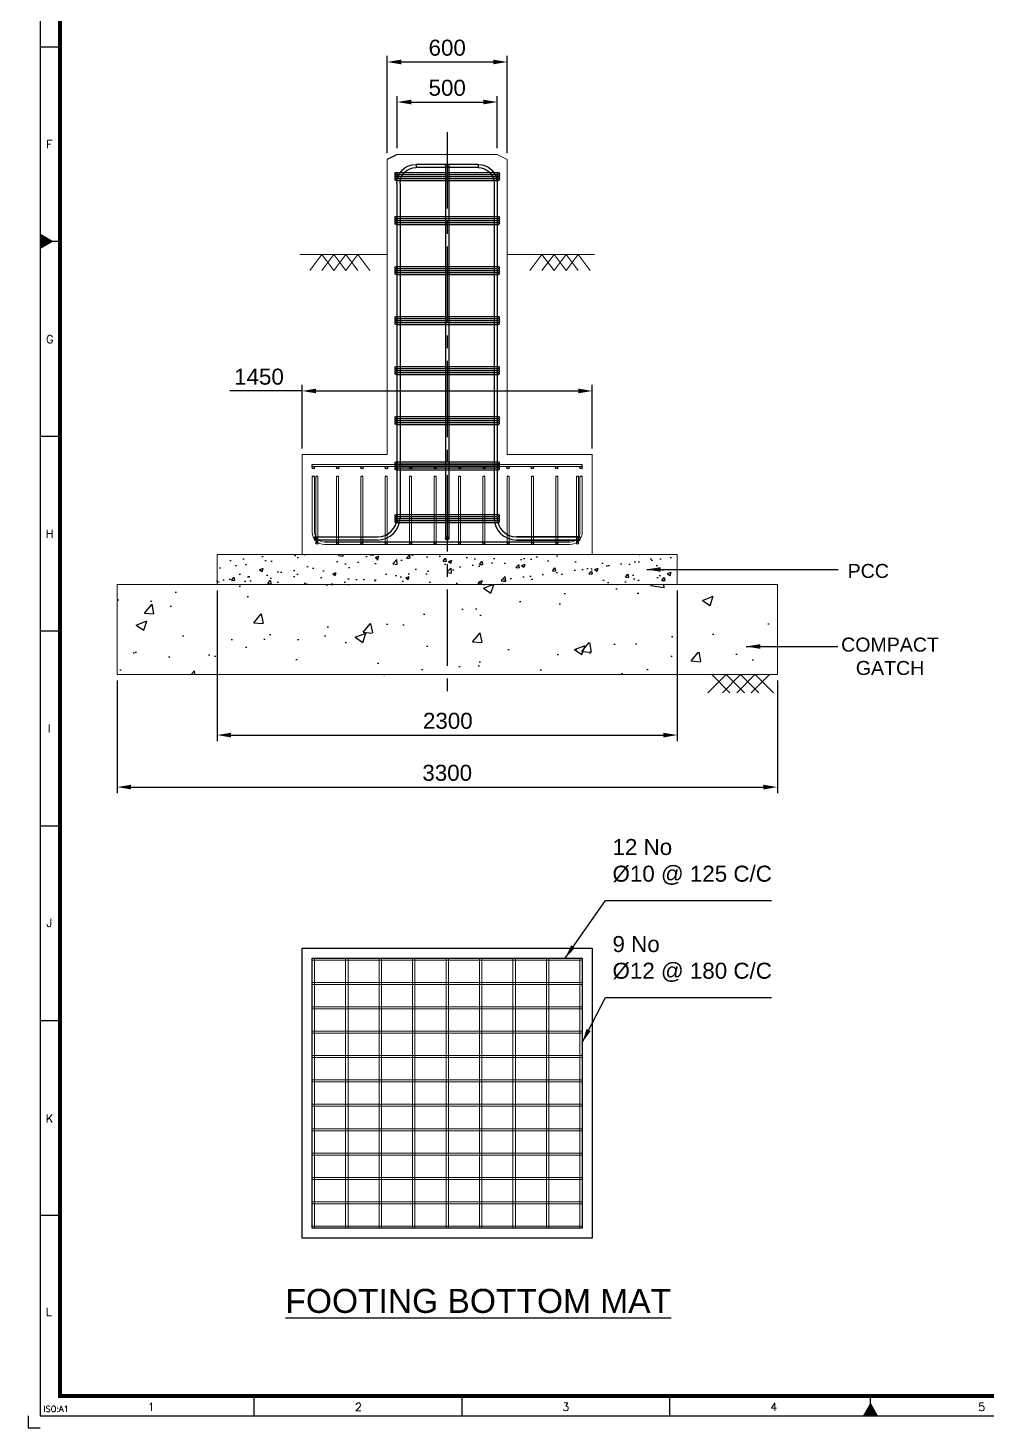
# Model space of a CAD drawing. Header units: millimetres. Extents: x -1055 to 11244, y -20673 to 2560.
# Drawn here: x 5511.6 to 5751.5, y 1148.8 to 1498.7 of the extents above; entities that cross this region are included whole.
import ezdxf
from ezdxf.enums import TextEntityAlignment as Align

# ---------------------------------------------------------------- set-up
doc = ezdxf.new("R2010")
doc.units = ezdxf.units.MM
doc.linetypes.add('CENTER2', pattern=[28.575, 19.05, -3.175, 3.175, -3.175])
doc.layers.add('BORDER', color=6, linetype='Continuous')
doc.styles.add('ROMANS', font='romans.shx', dxfattribs={"width": 0.8})
doc.styles.get("Standard").update_dxf_attribs({"font": 'arial.ttf'})
doc.dimstyles.new('ISO-25', dxfattribs={"dimtxt": 4, "dimasz": 3.5, "dimexe": 1.5, "dimexo": 1.5, "dimgap": 1.5, "dimtad": 1, "dimtxsty": 'Standard', "dimcen": 0, "dimadec": 0, "dimazin": 0, "dimtfac": 1, "dimtmove": 0, "dimatfit": 3, "dimfxl": 1, "dimarcsym": 0})

# ---------------------------------------------------------------- blocks, each defined once
blk = doc.blocks.new('*D27859')
at = {"color": 0, "lineweight": -2}
for p, q in [((5580.08, 1407.99), (5562.03, 1407.99)), ((5580.08, 1393.63), (5580.08, 1409.49)), ((5583.58, 1407.99), (5649.08, 1407.99)), ((5652.58, 1393.63), (5652.58, 1409.49))]:
    blk.add_line(p, q, dxfattribs=at)
at = {"color": 0}
for points in [[(5583.58, 1408.58), (5583.58, 1407.41), (5580.08, 1407.99)], [(5649.08, 1407.41), (5649.08, 1408.58), (5652.58, 1407.99)]]:
    blk.add_solid(points, dxfattribs=at)
at = {"layer": 'Defpoints', "color": 0}
for p in [(5652.58, 1407.99), (5580.08, 1392.13), (5652.58, 1392.13)]:
    blk.add_point(p, dxfattribs=at)
at = {"color": 0, "insert": (5569.3, 1411.54), "char_height": 4, "attachment_point": 5}
blk.add_mtext('1450', dxfattribs=at)
blk = doc.blocks.new('A1B')
at = {"layer": 'BORDER', "color": 1}
for p, q in [((3, 345.17), (8, 345.17)), ((3, 247.84), (8, 247.84)), ((3, 199.17), (8, 199.17)), ((3, 150.51), (8, 150.51)), ((3, 101.84), (8, 101.84)), ((3, 53.17), (8, 53.17)), ((56.44, 8), (56.44, 3)), ((108.38, 8), (108.38, 3)), ((160.31, 8), (160.31, 3))]:
    blk.add_line(p, q, dxfattribs=at)
at = {"layer": 'BORDER'}
for p, q in [((6, 296.5), (3, 298.23)), ((8, 296.5), (3, 296.5)), ((6, 296.5), (3, 294.77)), ((210.5, 5), (210.5, 8)), ((210.5, 5), (210.5, 8)), ((210.5, 3), (210.5, 8)), ((210.5, 6), (208.77, 3)), ((210.5, 6), (212.23, 3))]:
    blk.add_line(p, q, dxfattribs=at)
blk.add_lwpolyline([(837, 3), (837, 590), (3, 590), (3, 3)], close=True, dxfattribs=at)
at = {"layer": 'BORDER', "const_width": 1}
blk.add_lwpolyline([(8, 8), (832, 8), (832, 585), (8, 585)], close=True, dxfattribs=at)
at = {"layer": 'BORDER', "color": 1}
blk.add_lwpolyline([(0, 3), (0, 0), (3, 0)], dxfattribs=at)
at = {"layer": 'BORDER'}
for points in [[(3, 298.23), (3, 294.77), (6, 296.5)], [(212.23, 3), (208.77, 3), (210.5, 6)]]:
    blk.add_solid(points, dxfattribs=at)
at = {"layer": 'BORDER', "color": 1, "style": 'ROMANS'}
for s, height, p in [('F', 2, (5.34, 319.81)), ('G', 2, (5.44, 271.07)), ('H', 2, (5.43, 222.46)), ('I', 2, (5.31, 173.82)), ('J', 2, (5.33, 125.23)), ('K', 2, (5.38, 76.36)), ('L', 2, (5.2, 28.07)), ('ISO:A1', 1.5, (7.03, 4)), ('1', 2, (30.81, 4.25)), ('2', 2, (82.56, 4.25)), ('3', 2, (134.41, 4.25)), ('4', 2, (186.37, 4.25)), ('5', 2, (238.32, 4.25))]:
    blk.add_text(s, height=height, dxfattribs=at).set_placement(p, align=Align.CENTER)
blk = doc.blocks.new('*D27873')
at = {"color": 0, "lineweight": -2}
for p, q in [((5601.33, 1467.38), (5601.33, 1491.71)), ((5631.33, 1467.38), (5631.33, 1491.71)), ((5604.83, 1490.21), (5627.83, 1490.21))]:
    blk.add_line(p, q, dxfattribs=at)
at = {"color": 0}
for points in [[(5604.83, 1490.79), (5604.83, 1489.63), (5601.33, 1490.21)], [(5627.83, 1489.63), (5627.83, 1490.79), (5631.33, 1490.21)]]:
    blk.add_solid(points, dxfattribs=at)
at = {"layer": 'Defpoints', "color": 0}
for p in [(5631.33, 1490.21), (5601.33, 1465.88), (5631.33, 1465.88)]:
    blk.add_point(p, dxfattribs=at)
at = {"color": 0, "insert": (5616.33, 1493.75), "char_height": 4, "attachment_point": 5}
blk.add_mtext('600', dxfattribs=at)
blk = doc.blocks.new('*D27874')
at = {"color": 0, "lineweight": -2}
for p, q in [((5603.83, 1468.63), (5603.83, 1481.69)), ((5607.33, 1480.19), (5625.33, 1480.19)), ((5628.83, 1468.63), (5628.83, 1481.69))]:
    blk.add_line(p, q, dxfattribs=at)
at = {"color": 0}
for points in [[(5607.33, 1480.78), (5607.33, 1479.61), (5603.83, 1480.19)], [(5625.33, 1479.61), (5625.33, 1480.78), (5628.83, 1480.19)]]:
    blk.add_solid(points, dxfattribs=at)
at = {"layer": 'Defpoints', "color": 0}
for p in [(5628.83, 1480.19), (5603.83, 1467.13), (5628.83, 1467.13)]:
    blk.add_point(p, dxfattribs=at)
at = {"color": 0, "insert": (5616.33, 1483.74), "char_height": 4, "attachment_point": 5}
blk.add_mtext('500', dxfattribs=at)
blk = doc.blocks.new('*D27875')
at = {"color": 0, "lineweight": -2}
for p, q in [((5558.83, 1358.13), (5558.83, 1320.5)), ((5673.83, 1358.13), (5673.83, 1320.5)), ((5562.33, 1322), (5670.33, 1322))]:
    blk.add_line(p, q, dxfattribs=at)
at = {"color": 0}
for points in [[(5562.33, 1322.58), (5562.33, 1321.41), (5558.83, 1322)], [(5670.33, 1321.41), (5670.33, 1322.58), (5673.83, 1322)]]:
    blk.add_solid(points, dxfattribs=at)
at = {"layer": 'Defpoints', "color": 0}
for p in [(5558.83, 1359.63), (5673.83, 1359.63), (5673.83, 1322)]:
    blk.add_point(p, dxfattribs=at)
at = {"color": 0, "insert": (5616.48, 1325.54), "char_height": 4, "attachment_point": 5}
blk.add_mtext('2300', dxfattribs=at)
blk = doc.blocks.new('*D27876')
at = {"color": 0, "lineweight": -2}
for p, q in [((5533.83, 1335.63), (5533.83, 1307.5)), ((5698.83, 1335.63), (5698.83, 1307.5)), ((5537.33, 1309), (5695.33, 1309))]:
    blk.add_line(p, q, dxfattribs=at)
at = {"color": 0}
for points in [[(5537.33, 1309.59), (5537.33, 1308.42), (5533.83, 1309)], [(5695.33, 1308.42), (5695.33, 1309.59), (5698.83, 1309)]]:
    blk.add_solid(points, dxfattribs=at)
at = {"layer": 'Defpoints', "color": 0}
for p in [(5533.83, 1337.13), (5698.83, 1337.13), (5698.83, 1309)]:
    blk.add_point(p, dxfattribs=at)
at = {"color": 0, "insert": (5616.33, 1312.55), "char_height": 4, "attachment_point": 5}
blk.add_mtext('3300', dxfattribs=at)

msp = doc.modelspace()

# ---------------------------------------------------------------- hatches: boundary and pattern name
h = msp.add_hatch()
h.set_pattern_fill('AR-CONC', color=256, scale=0.05)
h.set_pattern_definition([(50, (23660.393, -21491.894), (9.1092334, -0.7969543), [0.9525, -10.4775]), (355, (23660.393, -21491.894), (-1.762171, 9.5528423), [0.762, -8.3820292]), (100.451445, (23661.152, -21491.96), (7.3470624, 8.7558876), [0.8095004, -8.9045122]), (46.1842, (23660.393, -21489.354), (13.553952, -2.1021164), [1.42875, -15.716253]), (96.63556, (23661.523, -21489.529), (11.870207, 12.371306), [1.214251, -13.3567804]), (351.18415, (23660.393, -21489.354), (11.870207, 12.371306), [1.1429984, -12.5729866]), (21, (23661.663, -21489.989), (7.5807196, -5.11326), [0.9525, -10.4775]), (326, (23661.663, -21489.989), (3.0901014, 9.2093983), [0.762, -8.382]), (71.451445, (23662.295, -21490.415), (10.670821, 4.0961384), [0.8095004, -8.904497]), (37.5, (23660.3932, -21491.8937), (0.15443016, 4.22775194), [0, -8.2804, 0, -8.509, 0, -8.41375]), (7.5, (23660.393, -21491.8937), (3.3409831, 5.00902874), [0, -4.8514, 0, -8.0899, 0, -3.20675]), (327.5, (23657.561, -21491.8937), (6.77952976, -0.2864372), [0, -3.175, 0, -9.906, 0, -13.1445]), (317.5, (23656.291, -21491.8937), (7.4064591, 1.2713246), [0, -4.1275, 0, -6.5786, 0, -9.3345])])
h.paths.add_polyline_path([(5673.831399, 1359.6261), (5673.831399, 1367.1261), (5616.331399, 1367.1261), (5616.331399, 1359.6261)])
h.paths.add_polyline_path([(5616.331399, 1359.6261), (5616.331399, 1367.1261), (5558.831399, 1367.1261), (5558.831399, 1359.6261)])
at = {"transparency": 33554687}
h = msp.add_hatch(dxfattribs=at)
h.set_pattern_fill('AR-CONC', color=256, scale=0.15)
h.set_pattern_definition([(50, (23660.393, -21520.806), (27.3277, -2.390863), [2.8575, -31.4325]), (355, (23660.393, -21520.806), (-5.286513, 28.658527), [2.286, -25.146088]), (100.45144, (23662.67, -21521.005), (22.041187, 26.267663), [2.428501, -26.713537]), (46.1842, (23660.393, -21513.186), (40.661856, -6.30635), [4.28625, -47.14876]), (96.63556, (23663.78, -21513.71), (35.61062, 37.11392), [3.642753, -40.07034]), (351.18415, (23660.393, -21513.186), (35.61062, 37.11392), [3.428995, -37.71896]), (21, (23664.203, -21515.091), (22.742159, -15.33978), [2.8575, -31.4325]), (326, (23664.203, -21515.09), (9.270304, 27.628195), [2.286, -25.146]), (71.45144, (23666.098, -21516.37), (32.012463, 12.288415), [2.428501, -26.71349]), (37.5, (23660.393, -21520.806), (0.4632905, 12.6832558), [0, -24.8412, 0, -25.527, 0, -25.24125]), (7.5, (23660.393, -21520.806), (10.0229494, 15.027086), [0, -14.5542, 0, -24.2697, 0, -9.62025]), (327.5, (23651.897, -21520.806), (20.3385893, -0.8593116), [0, -9.525, 0, -29.718, 0, -39.4335]), (317.5, (23648.087, -21520.806), (22.219377, 3.813974), [0, -12.3825, 0, -19.7358, 0, -28.0035])])
h.paths.add_polyline_path([(5698.831399, 1344.141194), (5698.831399, 1359.6261), (5616.331399, 1359.6261), (5616.331399, 1337.1261), (5698.831399, 1337.1261)])
h.paths.add_polyline_path([(5616.331399, 1337.1261), (5616.331399, 1359.6261), (5533.831399, 1359.6261), (5533.831399, 1337.1261)])

# ---------------------------------------------------------------- linework, layer by layer
at = {"color": 3, "linetype": 'CENTER2'}
msp.add_line((5616.331399, 1472.6761), (5616.331399, 1332.629023), dxfattribs=at)
for p, q in [((5603.831399, 1467.1261), (5601.331399, 1465.8761)), ((5603.538247, 1462.6261), (5629.124552, 1462.6261)), ((5624.031399, 1464.6261), (5608.545094, 1464.6261)), ((5608.545094, 1464.6261), (5608.545094, 1463.8261)), ((5624.031399, 1463.8261), (5608.545094, 1463.8261)), ((5615.931399, 1464.2261), (5615.931399, 1371.1261)), ((5616.731399, 1464.2261), (5616.731399, 1371.1261)), ((5624.031399, 1464.6261), (5624.031399, 1463.8261)), ((5603.538247, 1462.1261), (5629.124552, 1462.1261)), ((5603.538247, 1462.1261), (5629.124552, 1462.1261)), ((5603.538247, 1461.6261), (5629.124552, 1461.6261)), ((5603.538247, 1461.1261), (5629.124552, 1461.1261)), ((5603.538247, 1460.6261), (5629.124552, 1460.6261)), ((5603.745094, 1459.8261), (5603.745094, 1376.3261)), ((5604.545094, 1459.8261), (5604.545094, 1376.3261)), ((5628.031399, 1459.8261), (5628.031399, 1376.3261)), ((5628.831399, 1459.8261), (5628.831399, 1376.3261)), ((5603.538247, 1451.6261), (5629.124552, 1451.6261)), ((5603.538247, 1451.1261), (5629.124552, 1451.1261)), ((5603.538247, 1451.1261), (5629.124552, 1451.1261)), ((5603.538247, 1450.6261), (5629.124552, 1450.6261)), ((5603.538247, 1450.1261), (5629.124552, 1450.1261)), ((5603.538247, 1449.6261), (5629.124552, 1449.6261)), ((5603.538247, 1439.1261), (5629.124552, 1439.1261)), ((5603.538247, 1438.6261), (5629.124552, 1438.6261)), ((5603.538247, 1438.6261), (5629.124552, 1438.6261)), ((5603.538247, 1438.1261), (5629.124552, 1438.1261)), ((5603.538247, 1437.6261), (5629.124552, 1437.6261)), ((5603.538247, 1437.1261), (5629.124552, 1437.1261)), ((5603.538247, 1426.6261), (5629.124552, 1426.6261)), ((5603.538247, 1426.1261), (5629.124552, 1426.1261)), ((5603.538247, 1426.1261), (5629.124552, 1426.1261)), ((5603.538247, 1425.6261), (5629.124552, 1425.6261)), ((5603.538247, 1425.1261), (5629.124552, 1425.1261)), ((5603.538247, 1424.6261), (5629.124552, 1424.6261)), ((5603.538247, 1414.1261), (5629.124552, 1414.1261)), ((5603.538247, 1413.6261), (5629.124552, 1413.6261)), ((5603.538247, 1413.6261), (5629.124552, 1413.6261)), ((5603.538247, 1413.1261), (5629.124552, 1413.1261)), ((5603.538247, 1412.6261), (5629.124552, 1412.6261)), ((5603.538247, 1412.1261), (5629.124552, 1412.1261)), ((5603.538247, 1401.6261), (5629.124552, 1401.6261)), ((5603.538247, 1401.1261), (5629.124552, 1401.1261)), ((5603.538247, 1401.1261), (5629.124552, 1401.1261)), ((5603.538247, 1400.6261), (5629.124552, 1400.6261)), ((5603.538247, 1400.1261), (5629.124552, 1400.1261)), ((5603.538247, 1399.6261), (5629.124552, 1399.6261)), ((5582.581399, 1389.1261), (5582.581399, 1389.6261)), ((5603.538247, 1390.2761), (5629.124552, 1390.2761)), ((5603.538247, 1389.7761), (5629.124552, 1389.7761)), ((5603.538247, 1389.7761), (5629.124552, 1389.7761)), ((5603.538247, 1389.2761), (5629.124552, 1389.2761)), ((5650.081399, 1389.1261), (5650.081399, 1389.6261)), ((5583.181399, 1386.6261), (5582.581399, 1386.6261)), ((5584.032931, 1386.6261), (5583.532931, 1386.6261)), ((5589.172308, 1386.6261), (5588.672308, 1386.6261)), ((5595.263217, 1386.6261), (5594.763217, 1386.6261)), ((5601.354126, 1386.6261), (5600.854126, 1386.6261)), ((5603.538247, 1388.7761), (5629.124552, 1388.7761)), ((5603.538247, 1388.2761), (5629.124552, 1388.2761)), ((5607.445035, 1386.6261), (5606.945035, 1386.6261)), ((5613.535944, 1386.6261), (5613.035944, 1386.6261)), ((5619.626853, 1386.6261), (5619.126853, 1386.6261)), ((5625.717762, 1386.6261), (5625.217762, 1386.6261)), ((5631.808671, 1386.6261), (5631.308671, 1386.6261)), ((5637.89958, 1386.6261), (5637.39958, 1386.6261)), ((5643.990489, 1386.6261), (5643.490489, 1386.6261)), ((5649.145963, 1386.6261), (5648.645963, 1386.6261)), ((5650.081399, 1386.6261), (5649.481399, 1386.6261)), ((5603.538247, 1377.1261), (5629.124552, 1377.1261)), ((5603.538247, 1376.6261), (5629.124552, 1376.6261)), ((5603.538247, 1376.6261), (5629.124552, 1376.6261)), ((5603.538247, 1376.1261), (5629.124552, 1376.1261)), ((5603.538247, 1375.6261), (5629.124552, 1375.6261)), ((5603.538247, 1375.1261), (5629.124552, 1375.1261)), ((5583.181399, 1371.5261), (5598.945094, 1371.5261)), ((5583.181399, 1371.5261), (5583.181399, 1370.7261)), ((5633.631399, 1371.5261), (5649.481399, 1371.5261)), ((5649.481399, 1371.5261), (5633.631399, 1371.5261)), ((5649.481399, 1371.5261), (5649.481399, 1370.7261)), ((5598.945094, 1370.7261), (5583.181399, 1370.7261)), ((5646.981399, 1370.2261), (5585.681399, 1370.2261)), ((5633.631399, 1370.7261), (5649.481399, 1370.7261)), ((5649.481399, 1370.7261), (5633.631399, 1370.7261)), ((5686.003574, 1337.1261), (5681.460076, 1332.582601)), ((5682.431426, 1337.1261), (5686.974924, 1332.582601)), ((5689.650926, 1337.1261), (5685.107428, 1332.582601)), ((5686.078777, 1337.1261), (5690.622276, 1332.582601)), ((5693.223074, 1337.1261), (5688.679576, 1332.582601)), ((5689.650926, 1337.1261), (5694.194424, 1332.582601)), ((5696.870426, 1337.1261), (5692.326927, 1332.582601)), ((5693.298277, 1337.1261), (5697.841775, 1332.582601))]:
    msp.add_line(p, q)
at = {"color": 50, "lineweight": 0}
for p, q in [((5628.831399, 1467.1261), (5603.831399, 1467.1261)), ((5631.331399, 1465.8761), (5628.831399, 1467.1261)), ((5601.331399, 1465.8761), (5601.331399, 1392.1261)), ((5631.331399, 1465.8761), (5631.331399, 1392.1261)), ((5580.081399, 1367.1261), (5580.081399, 1392.1261)), ((5580.081399, 1392.1261), (5601.331399, 1392.1261)), ((5631.331399, 1392.1261), (5652.581399, 1392.1261)), ((5652.581399, 1367.1261), (5652.581399, 1392.1261)), ((5558.831399, 1359.6261), (5558.831399, 1367.1261)), ((5558.831399, 1367.1261), (5673.831399, 1367.1261)), ((5673.831399, 1367.1261), (5673.831399, 1359.6261)), ((5533.831399, 1337.1261), (5533.831399, 1359.6261)), ((5533.831399, 1359.6261), (5698.831399, 1359.6261)), ((5698.831399, 1359.6261), (5698.831399, 1337.1261)), ((5698.831399, 1337.1261), (5533.831399, 1337.1261))]:
    msp.add_line(p, q, dxfattribs=at)
at = {"color": 252, "lineweight": 0}
for p, q in [((5601.331399, 1442.1261), (5579.52458, 1442.1261)), ((5581.977819, 1438.1261), (5584.977819, 1442.1261)), ((5584.977819, 1442.1261), (5587.977819, 1438.1261)), ((5584.977819, 1438.1261), (5587.977819, 1442.1261)), ((5587.977819, 1438.1261), (5590.977819, 1442.1261)), ((5587.977819, 1442.1261), (5590.977819, 1438.1261)), ((5590.977819, 1442.1261), (5593.977819, 1438.1261)), ((5590.977819, 1438.1261), (5593.977819, 1442.1261)), ((5593.977819, 1442.1261), (5596.977819, 1438.1261)), ((5631.331399, 1442.1261), (5653.138218, 1442.1261)), ((5640.016778, 1442.1261), (5637.016778, 1438.1261)), ((5643.016778, 1442.1261), (5640.016778, 1438.1261)), ((5643.016778, 1438.1261), (5640.016778, 1442.1261)), ((5646.016778, 1438.1261), (5643.016778, 1442.1261)), ((5646.016778, 1442.1261), (5643.016778, 1438.1261)), ((5649.016778, 1442.1261), (5646.016778, 1438.1261)), ((5649.016778, 1438.1261), (5646.016778, 1442.1261)), ((5652.016778, 1438.1261), (5649.016778, 1442.1261))]:
    msp.add_line(p, q, dxfattribs=at)
at = {"color": 113, "lineweight": 0}
for p, q in [((5650.081399, 1389.6261), (5582.581399, 1389.6261)), ((5650.081399, 1389.1261), (5582.581399, 1389.1261)), ((5582.581399, 1372.7261), (5582.581399, 1386.6261)), ((5583.181399, 1386.6261), (5583.181399, 1372.6261)), ((5583.532931, 1369.9761), (5583.532931, 1386.6261)), ((5584.032931, 1369.9761), (5584.032931, 1386.6261)), ((5588.672308, 1369.9761), (5588.672308, 1386.6261)), ((5589.172308, 1369.9761), (5589.172308, 1386.6261)), ((5594.763217, 1369.9761), (5594.763217, 1386.6261)), ((5595.263217, 1369.9761), (5595.263217, 1386.6261)), ((5600.854126, 1369.9761), (5600.854126, 1386.6261)), ((5601.354126, 1369.9761), (5601.354126, 1386.6261)), ((5606.945035, 1369.9761), (5606.945035, 1386.6261)), ((5607.445035, 1369.9761), (5607.445035, 1386.6261)), ((5613.035944, 1369.9761), (5613.035944, 1386.6261)), ((5613.535944, 1369.9761), (5613.535944, 1386.6261)), ((5619.126853, 1369.9761), (5619.126853, 1386.6261)), ((5619.626853, 1369.9761), (5619.626853, 1386.6261)), ((5625.217762, 1369.9761), (5625.217762, 1386.6261)), ((5625.717762, 1369.9761), (5625.717762, 1386.6261)), ((5631.308671, 1369.9761), (5631.308671, 1386.6261)), ((5631.808671, 1369.9761), (5631.808671, 1386.6261)), ((5637.39958, 1369.9761), (5637.39958, 1386.6261)), ((5637.89958, 1369.9761), (5637.89958, 1386.6261)), ((5643.490489, 1369.9761), (5643.490489, 1386.6261)), ((5643.990489, 1369.9761), (5643.990489, 1386.6261)), ((5648.645963, 1369.9761), (5648.645963, 1386.6261)), ((5649.145963, 1369.9761), (5649.145963, 1386.6261)), ((5649.481399, 1386.6261), (5649.481399, 1372.6261)), ((5650.081399, 1372.6261), (5650.081399, 1386.6261)), ((5646.981399, 1369.6261), (5585.681399, 1369.6261)), ((5582.581399, 1198.772385), (5582.581399, 1266.272385)), ((5582.581399, 1266.272385), (5650.081399, 1266.272385)), ((5582.581399, 1265.772385), (5650.081399, 1265.772385)), ((5583.181399, 1198.772385), (5583.181399, 1266.272385)), ((5590.943899, 1198.772385), (5590.943899, 1266.272385)), ((5591.543899, 1198.772385), (5591.543899, 1266.272385)), ((5599.306399, 1198.772385), (5599.306399, 1266.272385)), ((5599.906399, 1198.772385), (5599.906399, 1266.272385)), ((5607.668899, 1198.772385), (5607.668899, 1266.272385)), ((5608.268899, 1198.772385), (5608.268899, 1266.272385)), ((5616.031399, 1198.772385), (5616.031399, 1266.272385)), ((5616.631399, 1198.772385), (5616.631399, 1266.272385)), ((5624.393899, 1198.772385), (5624.393899, 1266.272385)), ((5624.993899, 1198.772385), (5624.993899, 1266.272385)), ((5632.756399, 1198.772385), (5632.756399, 1266.272385)), ((5633.356399, 1198.772385), (5633.356399, 1266.272385)), ((5641.118899, 1198.772385), (5641.118899, 1266.272385)), ((5641.718899, 1198.772385), (5641.718899, 1266.272385)), ((5649.481399, 1198.772385), (5649.481399, 1266.272385)), ((5650.081399, 1198.772385), (5650.081399, 1266.272385)), ((5582.581399, 1260.181476), (5650.081399, 1260.181476)), ((5582.581399, 1259.681476), (5650.081399, 1259.681476)), ((5582.581399, 1254.090567), (5650.081399, 1254.090567)), ((5582.581399, 1253.590567), (5650.081399, 1253.590567)), ((5582.581399, 1247.999658), (5650.081399, 1247.999658)), ((5582.581399, 1247.499658), (5650.081399, 1247.499658)), ((5582.581399, 1241.908749), (5650.081399, 1241.908749)), ((5582.581399, 1241.408749), (5650.081399, 1241.408749)), ((5582.581399, 1235.81784), (5650.081399, 1235.81784)), ((5582.581399, 1235.31784), (5650.081399, 1235.31784)), ((5582.581399, 1229.726931), (5650.081399, 1229.726931)), ((5582.581399, 1229.226931), (5650.081399, 1229.226931)), ((5582.581399, 1223.636022), (5650.081399, 1223.636022)), ((5582.581399, 1223.136022), (5650.081399, 1223.136022)), ((5582.581399, 1217.545113), (5650.081399, 1217.545113)), ((5582.581399, 1217.045113), (5650.081399, 1217.045113)), ((5582.581399, 1211.454204), (5650.081399, 1211.454204)), ((5582.581399, 1210.954204), (5650.081399, 1210.954204)), ((5582.581399, 1205.363295), (5650.081399, 1205.363295)), ((5582.581399, 1204.863295), (5650.081399, 1204.863295)), ((5582.581399, 1199.272385), (5650.081399, 1199.272385)), ((5582.581399, 1198.772385), (5650.081399, 1198.772385))]:
    msp.add_line(p, q, dxfattribs=at)
for points in [[(5652.581399, 1196.272385), (5580.081399, 1196.272385), (5580.081399, 1268.772385), (5652.581399, 1268.772385)], [(5650.081399, 1198.772385), (5582.581399, 1198.772385), (5582.581399, 1266.272385), (5650.081399, 1266.272385)]]:
    msp.add_lwpolyline(points, close=True)
for centre, radius in [((5603.538247, 1462.3761), 0.25), ((5616.331399, 1464.2261), 0.4), ((5629.124552, 1462.3761), 0.25), ((5603.538247, 1461.8761), 0.25), ((5603.538247, 1461.3761), 0.25), ((5603.538247, 1460.8761), 0.25), ((5629.124552, 1461.8761), 0.25), ((5629.124552, 1461.3761), 0.25), ((5629.124552, 1460.8761), 0.25), ((5603.538247, 1451.3761), 0.25), ((5603.538247, 1450.8761), 0.25), ((5603.538247, 1450.3761), 0.25), ((5603.538247, 1449.8761), 0.25), ((5629.124552, 1451.3761), 0.25), ((5629.124552, 1450.8761), 0.25), ((5629.124552, 1450.3761), 0.25), ((5629.124552, 1449.8761), 0.25), ((5603.538247, 1438.8761), 0.25), ((5603.538247, 1438.3761), 0.25), ((5603.538247, 1437.8761), 0.25), ((5629.124552, 1438.8761), 0.25), ((5629.124552, 1438.3761), 0.25), ((5629.124552, 1437.8761), 0.25), ((5603.538247, 1437.3761), 0.25), ((5629.124552, 1437.3761), 0.25), ((5603.538247, 1426.3761), 0.25), ((5603.538247, 1425.8761), 0.25), ((5603.538247, 1425.3761), 0.25), ((5603.538247, 1424.8761), 0.25), ((5629.124552, 1426.3761), 0.25), ((5629.124552, 1425.8761), 0.25), ((5629.124552, 1425.3761), 0.25), ((5629.124552, 1424.8761), 0.25), ((5603.538247, 1413.8761), 0.25), ((5603.538247, 1413.3761), 0.25), ((5629.124552, 1413.8761), 0.25), ((5629.124552, 1413.3761), 0.25), ((5603.538247, 1412.8761), 0.25), ((5603.538247, 1412.3761), 0.25), ((5629.124552, 1412.8761), 0.25), ((5629.124552, 1412.3761), 0.25), ((5603.538247, 1401.3761), 0.25), ((5603.538247, 1400.8761), 0.25), ((5603.538247, 1400.3761), 0.25), ((5603.538247, 1399.8761), 0.25), ((5629.124552, 1401.3761), 0.25), ((5629.124552, 1400.8761), 0.25), ((5629.124552, 1400.3761), 0.25), ((5629.124552, 1399.8761), 0.25), ((5582.881399, 1388.8261), 0.3), ((5588.972308, 1388.8261), 0.3), ((5595.063217, 1388.8261), 0.3), ((5601.154126, 1388.8261), 0.3), ((5603.538247, 1390.0261), 0.25), ((5603.538247, 1389.5261), 0.25), ((5603.538247, 1389.0261), 0.25), ((5607.245036, 1388.8261), 0.3), ((5613.335945, 1388.8261), 0.3), ((5619.426854, 1388.8261), 0.3), ((5625.631399, 1388.8261), 0.3), ((5629.124552, 1390.0261), 0.25), ((5629.124552, 1389.5261), 0.25), ((5629.124552, 1389.0261), 0.25), ((5631.508672, 1388.8261), 0.3), ((5637.599581, 1388.8261), 0.3), ((5643.69049, 1388.8261), 0.3), ((5649.781399, 1388.8261), 0.3), ((5603.538247, 1388.5261), 0.25), ((5629.124552, 1388.5261), 0.25), ((5603.538247, 1376.8761), 0.25), ((5603.538247, 1376.3761), 0.25), ((5603.538247, 1375.8761), 0.25), ((5603.538247, 1375.3761), 0.25), ((5629.124552, 1376.8761), 0.25), ((5629.124552, 1376.3761), 0.25), ((5629.124552, 1375.8761), 0.25), ((5629.124552, 1375.3761), 0.25), ((5616.331399, 1371.1261), 0.4), ((5583.782931, 1369.9761), 0.25), ((5588.922308, 1369.9761), 0.25), ((5595.013217, 1369.9761), 0.25), ((5601.104126, 1369.9761), 0.25), ((5607.195035, 1369.9761), 0.25), ((5613.285944, 1369.9761), 0.25), ((5619.376853, 1369.9761), 0.25), ((5625.467762, 1369.9761), 0.25), ((5631.558671, 1369.9761), 0.25), ((5637.64958, 1369.9761), 0.25), ((5643.740489, 1369.9761), 0.25), ((5648.895963, 1369.9761), 0.25)]:
    msp.add_circle(centre, radius)
at = {"extrusion": (0, 0, -1)}
for centre, radius, start, end in [((-5608.545094, 1459.8261), 4.8, 0, 90), ((-5608.545094, 1459.8261), 4, 0, 90), ((-5624.031399, 1459.8261), 4.8, 90, 180), ((-5624.031399, 1459.8261), 4, 90, 180)]:
    msp.add_arc(centre, radius, start, end, dxfattribs=at)
for centre, radius, start, end in [((5598.945094, 1376.3261), 4.8, 270, 0), ((5598.945094, 1376.3261), 5.6, 270, 0), ((5633.631399, 1376.3261), 5.6, 180, 270), ((5633.631399, 1376.3261), 4.8, 180, 270)]:
    msp.add_arc(centre, radius, start, end)
at = {"color": 113, "lineweight": 0}
for centre, radius, start, end in [((5585.681399, 1372.7261), 3.1, 180, 270), ((5585.681399, 1372.7261), 2.5, 180, 270), ((5646.981399, 1372.7261), 2.5, 270, 0), ((5646.981399, 1372.7261), 3.1, 270, 0)]:
    msp.add_arc(centre, radius, start, end, dxfattribs=at)

# ---------------------------------------------------------------- block references
msp.add_blockref('A1B', (5511.575072, 1148.838959))

# ---------------------------------------------------------------- texts
at = {"color": 130, "char_height": 3.5, "attachment_point": 5}
for s, insert in [('PCC', (5721.553192, 1362.988201)), ('COMPACT\\PGATCH', (5726.988828, 1341.663727))]:
    msp.add_mtext(s, dxfattribs=dict(at, insert=insert))
at = {"color": 130, "char_height": 4, "width": 39.39154161, "attachment_point": 1}
for s, insert in [('12 No\\P%%C10 @ 125 C/C', (5657.632882, 1296.031429)), ('9 No\\P%%C12 @ 180 C/C', (5657.632882, 1271.780188))]:
    msp.add_mtext(s, dxfattribs=dict(at, insert=insert))
at = {"insert": (5575.898413, 1183.602334), "char_height": 6, "width": 192.24355306, "attachment_point": 1}
msp.add_mtext('{\\LFOOTING BOTTOM MAT}', dxfattribs=at)

# ---------------------------------------------------------------- dimensions: what is measured, and where the dimension line sits
for base, p1, p2, picture, middle in [((5631.331399, 1490.209611), (5601.331399, 1465.8761), (5631.331399, 1465.8761), '*D27873', (5616.331399, 1493.751903)), ((5628.831399, 1480.194171), (5603.831399, 1467.1261), (5628.831399, 1467.1261), '*D27874', (5616.331399, 1483.736463))]:
    dim = msp.add_linear_dim(base=base, p1=p1, p2=p2, dimstyle='ISO-25', override={"dimtxt": 4, "dimlfac": 20})
    dim.commit()
    dim.dimension.update_dxf_attribs({"geometry": picture, "text_midpoint": middle})
for base, p1, p2, picture, middle in [((5652.581399, 1407.994195), (5580.081399, 1392.1261), (5652.581399, 1392.1261), '*D27859', (5569.303773, 1407.994195)), ((5673.831399, 1321.995445), (5558.831399, 1359.6261), (5673.831399, 1359.6261), '*D27875', (5616.477322, 1321.995445)), ((5698.831399, 1309.002462), (5533.831399, 1337.1261), (5698.831399, 1337.1261), '*D27876', (5616.331399, 1309.002462))]:
    dim = msp.add_linear_dim(base=base, p1=p1, p2=p2, dimstyle='ISO-25', override={"dimtxt": 4, "dimlfac": 20})
    dim.commit()
    dim.dimension.update_dxf_attribs({"geometry": picture, "text_midpoint": middle, "dimtype": 160})

# ---------------------------------------------------------------- leaders
for points in [[(5666.178873, 1363.388955), (5714.026812, 1363.388955)], [(5691.03665, 1344.141194), (5713.973499, 1344.141194)]]:
    msp.add_leader(points, dimstyle='ISO-25')
for points in [[(5645.792961, 1266.272385), (5655.876344, 1280.701435), (5697.3539, 1280.701435)], [(5650.081399, 1245.191735), (5655.876344, 1256.450194), (5697.3539, 1256.450194)]]:
    msp.add_leader(points, dimstyle='ISO-25', override={"dimtad": 0})

doc.saveas('drawing.dxf')
